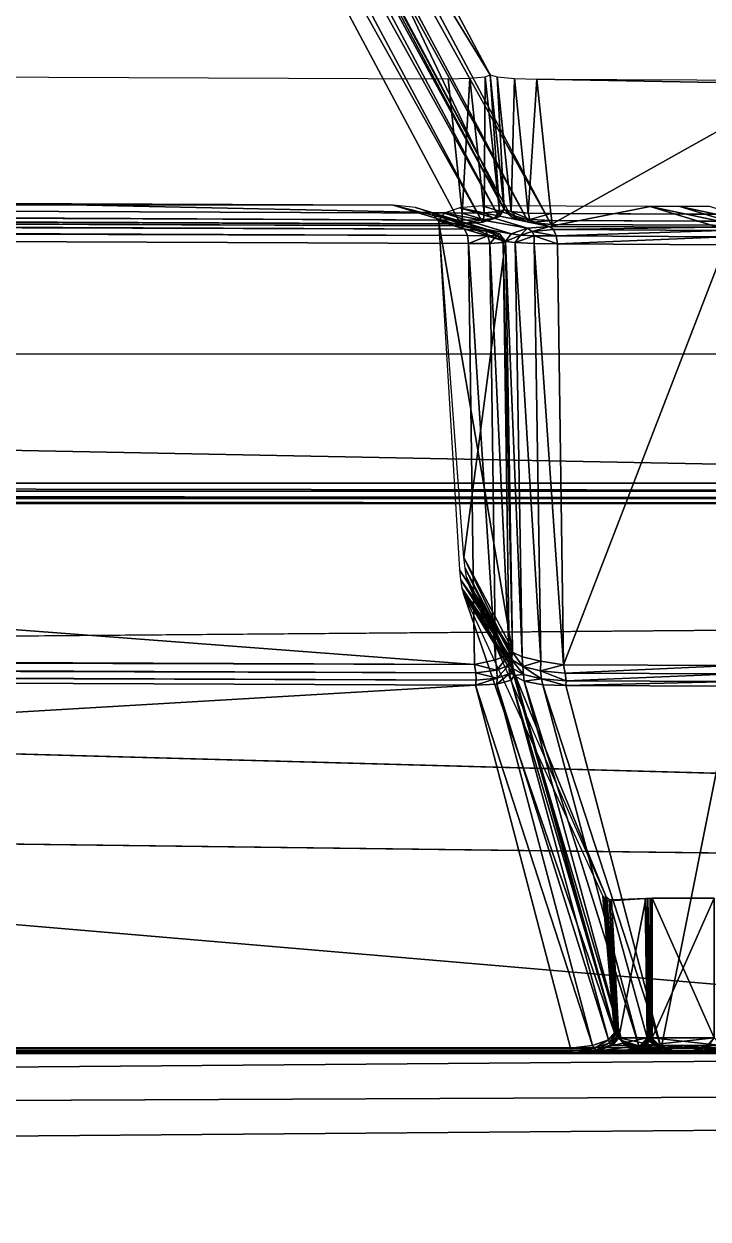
# Model space of a CAD drawing. Extents: x -683 to 86, y -225 to -3.
# Drawn here: x -194.88 to -185.95, y -217.78 to -202.16 of the extents above; entities that cross this region are included whole.
import ezdxf

# ---------------------------------------------------------------- set-up
doc = ezdxf.new("R2010")
doc.units = 0
doc.header["$MEASUREMENT"] = 0
doc.layers.get('0').update_dxf_attribs({"linetype": 'CONTINUOUS'})

msp = doc.modelspace()

# ---------------------------------------------------------------- linework, layer by layer
for points in [[(-56.735, -19.311, -12.591), (-325.08, -17.108, -7.264), (-325.08, -211.232, -7.264)], [(-56.735, -19.311, -12.591), (-325.08, -211.232, -7.264), (-56.735, -209.029, -12.591)], [(-188.61, -204.586, 98.04), (-194.604, -193.339, 136.162), (-194.788, -191.581, 135.702)], [(-188.61, -204.586, 98.04), (-194.788, -191.581, 135.702), (-188.794, -202.828, 97.58)], [(-194.604, -193.339, 136.162), (-188.794, -202.828, 97.58), (-194.788, -191.581, 135.702)], [(-194.678, -193.443, 136.171), (-188.61, -204.586, 98.04), (-194.604, -193.339, 136.162)], [(-194.604, -193.339, 136.162), (-188.61, -204.586, 98.04), (-188.519, -204.683, 98.063)], [(-194.604, -193.339, 136.162), (-188.519, -204.683, 98.063), (-194.508, -193.434, 136.195)], [(-194.604, -193.339, 136.162), (-188.61, -204.586, 98.04), (-188.794, -202.828, 97.58)], [(-195.157, -193.57, 136.118), (-188.893, -204.753, 98.105), (-194.881, -193.528, 136.155)], [(-194.881, -193.528, 136.155), (-188.682, -204.682, 98.072), (-194.678, -193.443, 136.171)], [(-194.881, -193.528, 136.155), (-188.893, -204.753, 98.105), (-188.682, -204.682, 98.072)], [(-194.678, -193.443, 136.171), (-188.682, -204.682, 98.072), (-188.61, -204.586, 98.04)], [(-194.508, -193.434, 136.195), (-188.519, -204.683, 98.063), (-188.293, -204.755, 98.071)], [(-194.508, -193.434, 136.195), (-188.293, -204.755, 98.071), (-194.289, -193.496, 136.238)], [(-194.289, -193.496, 136.238), (-188.293, -204.755, 98.071), (-187.997, -204.782, 98.063)], [(-194.289, -193.496, 136.238), (-187.997, -204.782, 98.063), (-194.005, -193.508, 136.28)], [(-195.157, -193.57, 136.118), (-189.184, -204.777, 98.129), (-188.893, -204.753, 98.105)], [(-189.161, -204.637, 97.89), (-291.363, -204.212, 103.605), (-291.547, -202.454, 103.145)], [(-189.161, -204.637, 97.89), (-291.547, -202.454, 103.145), (-189.345, -202.879, 97.429)], [(-189.161, -204.637, 97.89), (-189.345, -202.879, 97.429), (-189.059, -202.873, 97.438)], [(-189.161, -204.637, 97.89), (-189.059, -202.873, 97.438), (-188.873, -204.631, 97.897)], [(-188.873, -204.631, 97.897), (-189.059, -202.873, 97.438), (-188.858, -202.854, 97.493)], [(-188.873, -204.631, 97.897), (-188.858, -202.854, 97.493), (-188.671, -204.612, 97.952)], [(-188.671, -204.612, 97.952), (-188.858, -202.854, 97.493), (-188.794, -202.828, 97.58)], [(-188.61, -204.586, 98.04), (-188.794, -202.828, 97.58), (-188.702, -202.855, 97.484)], [(-188.671, -204.612, 97.952), (-188.794, -202.828, 97.58), (-188.61, -204.586, 98.04)], [(-188.61, -204.586, 98.04), (-188.702, -202.855, 97.484), (-188.521, -204.613, 97.944)], [(-188.521, -204.613, 97.944), (-188.702, -202.855, 97.484), (-188.479, -202.876, 97.405)], [(-188.521, -204.613, 97.944), (-188.479, -202.876, 97.405), (-188.298, -204.634, 97.865)], [(-188.298, -204.634, 97.865), (-188.479, -202.876, 97.405), (-188.186, -202.884, 97.365)], [(-188.298, -204.634, 97.865), (-188.186, -202.884, 97.365), (-188.002, -204.642, 97.825)], [(-66.858, -205.146, 91.049), (-188.002, -204.642, 97.825), (-188.186, -202.884, 97.365)], [(-66.858, -205.146, 91.049), (-188.186, -202.884, 97.365), (-67.042, -203.388, 90.589)], [(-189.16, -204.727, 97.941), (-291.347, -204.302, 103.656), (-291.363, -204.212, 103.605)], [(-189.16, -204.727, 97.941), (-291.363, -204.212, 103.605), (-189.161, -204.637, 97.89)], [(-189.168, -204.778, 98.029), (-291.324, -204.353, 103.742), (-291.347, -204.302, 103.656)], [(-189.168, -204.778, 98.029), (-291.347, -204.302, 103.656), (-189.16, -204.727, 97.941)], [(-265.754, -204.484, 102.034), (-190.061, -204.533, 96.08), (-266.637, -204.214, 100.363)], [(-189.184, -204.777, 98.129), (-291.301, -204.352, 103.84), (-291.324, -204.353, 103.742)], [(-189.184, -204.777, 98.129), (-291.324, -204.353, 103.742), (-189.168, -204.778, 98.029)], [(-265.754, -204.484, 102.034), (-189.178, -204.803, 97.752), (-190.061, -204.533, 96.08)], [(-189.178, -204.803, 97.752), (-265.754, -204.484, 102.034), (-265.724, -204.526, 102.124)], [(-189.092, -204.929, 97.898), (-265.715, -204.612, 102.18), (-265.727, -204.715, 102.195)], [(-189.178, -204.803, 97.752), (-265.724, -204.526, 102.124), (-189.129, -204.845, 97.84)], [(-189.129, -204.845, 97.84), (-265.724, -204.526, 102.124), (-265.715, -204.612, 102.18)], [(-189.129, -204.845, 97.84), (-265.715, -204.612, 102.18), (-189.092, -204.929, 97.898)], [(-188.888, -204.831, 97.732), (-189.769, -204.561, 96.062), (-190.061, -204.533, 96.08)], [(-188.888, -204.831, 97.732), (-190.061, -204.533, 96.08), (-189.178, -204.803, 97.752)], [(-188.674, -204.905, 97.709), (-189.551, -204.636, 96.044), (-189.769, -204.561, 96.062)], [(-188.674, -204.905, 97.709), (-189.769, -204.561, 96.062), (-188.888, -204.831, 97.732)], [(-188.595, -205.006, 97.69), (-189.466, -204.738, 96.031), (-189.551, -204.636, 96.044)], [(-188.595, -205.006, 97.69), (-189.551, -204.636, 96.044), (-188.674, -204.905, 97.709)], [(-188.52, -204.906, 97.7), (-189.397, -204.637, 96.033), (-189.469, -204.737, 96.028)], [(-188.308, -204.833, 97.699), (-189.189, -204.564, 96.029), (-189.397, -204.637, 96.033)], [(-188.308, -204.833, 97.699), (-189.397, -204.637, 96.033), (-188.52, -204.906, 97.7)], [(-188.018, -204.808, 97.687), (-188.901, -204.538, 96.015), (-189.189, -204.564, 96.029)], [(-188.018, -204.808, 97.687), (-189.189, -204.564, 96.029), (-188.308, -204.833, 97.699)], [(-189.161, -204.637, 97.89), (-188.873, -204.631, 97.897), (-188.884, -204.717, 97.947)], [(-189.161, -204.637, 97.89), (-188.884, -204.717, 97.947), (-189.16, -204.727, 97.941)], [(-188.018, -204.808, 97.687), (-186.704, -204.547, 95.892), (-188.901, -204.538, 96.015)], [(-188.873, -204.631, 97.897), (-188.741, -204.704, 97.986), (-188.884, -204.717, 97.947)], [(-188.873, -204.631, 97.897), (-188.671, -204.612, 97.952), (-188.741, -204.704, 97.986)], [(-188.61, -204.586, 98.04), (-188.682, -204.682, 98.072), (-188.741, -204.704, 97.986)], [(-188.61, -204.586, 98.04), (-188.741, -204.704, 97.986), (-188.671, -204.612, 97.952)], [(-188.61, -204.586, 98.04), (-188.521, -204.613, 97.944), (-188.432, -204.705, 97.969)], [(-188.61, -204.586, 98.04), (-188.432, -204.705, 97.969), (-188.519, -204.683, 98.063)], [(-188.521, -204.613, 97.944), (-188.298, -204.634, 97.865), (-188.275, -204.72, 97.913)], [(-188.521, -204.613, 97.944), (-188.275, -204.72, 97.913), (-188.432, -204.705, 97.969)], [(-188.002, -204.642, 97.825), (-188.275, -204.72, 97.913), (-188.298, -204.634, 97.865)], [(-188.002, -204.642, 97.825), (-187.991, -204.732, 97.876), (-188.275, -204.72, 97.913)], [(-188.018, -204.808, 97.687), (-185.821, -204.817, 97.564), (-186.704, -204.547, 95.892)], [(-66.863, -205.236, 91.102), (-187.991, -204.732, 97.876), (-188.002, -204.642, 97.825)], [(-66.863, -205.236, 91.102), (-188.002, -204.642, 97.825), (-66.858, -205.146, 91.049)], [(-185.435, -204.818, 97.542), (-186.317, -204.549, 95.871), (-186.704, -204.547, 95.892)], [(-185.435, -204.818, 97.542), (-186.704, -204.547, 95.892), (-185.821, -204.817, 97.564)], [(-185.048, -204.82, 97.521), (-185.931, -204.55, 95.849), (-186.317, -204.549, 95.871)], [(-185.048, -204.82, 97.521), (-186.317, -204.549, 95.871), (-185.435, -204.818, 97.542)], [(-189.092, -204.929, 97.898), (-265.727, -204.715, 102.195), (-189.078, -205.034, 97.909)], [(-188.505, -210.374, 96.922), (-188.595, -205.006, 97.69), (-189.469, -204.737, 96.028)], [(-188.505, -210.374, 96.922), (-189.469, -204.737, 96.028), (-189.194, -209.298, 95.572)], [(-188.52, -204.906, 97.7), (-189.469, -204.737, 96.028), (-188.595, -205.006, 97.69)], [(-188.595, -205.006, 97.69), (-189.137, -209.137, 95.675), (-189.466, -204.738, 96.031)], [(-189.184, -204.777, 98.129), (-189.168, -204.778, 98.029), (-188.89, -204.753, 98.009)], [(-189.184, -204.777, 98.129), (-188.89, -204.753, 98.009), (-188.893, -204.753, 98.105)], [(-189.178, -204.803, 97.752), (-189.129, -204.845, 97.84), (-188.853, -204.871, 97.817)], [(-189.178, -204.803, 97.752), (-188.853, -204.871, 97.817), (-188.888, -204.831, 97.732)], [(-189.168, -204.778, 98.029), (-189.16, -204.727, 97.941), (-188.884, -204.717, 97.947)], [(-189.168, -204.778, 98.029), (-188.884, -204.717, 97.947), (-188.89, -204.753, 98.009)], [(-188.682, -204.682, 98.072), (-188.893, -204.753, 98.105), (-188.89, -204.753, 98.009)], [(-188.682, -204.682, 98.072), (-188.89, -204.753, 98.009), (-188.741, -204.704, 97.986)], [(-188.884, -204.717, 97.947), (-188.741, -204.704, 97.986), (-188.89, -204.753, 98.009)], [(-188.293, -204.755, 98.071), (-188.519, -204.683, 98.063), (-188.432, -204.705, 97.969)], [(-188.293, -204.755, 98.071), (-188.432, -204.705, 97.969), (-188.274, -204.756, 97.975)], [(-188.275, -204.72, 97.913), (-188.274, -204.756, 97.975), (-188.432, -204.705, 97.969)], [(-188.018, -204.808, 97.687), (-188.308, -204.833, 97.699), (-188.248, -204.874, 97.783)], [(-187.997, -204.782, 98.063), (-188.293, -204.755, 98.071), (-188.274, -204.756, 97.975)], [(-187.991, -204.732, 97.876), (-188.274, -204.756, 97.975), (-188.275, -204.72, 97.913)], [(-187.991, -204.732, 97.876), (-187.989, -204.783, 97.963), (-188.274, -204.756, 97.975)], [(-187.997, -204.782, 98.063), (-188.274, -204.756, 97.975), (-187.989, -204.783, 97.963)], [(-188.018, -204.808, 97.687), (-188.248, -204.874, 97.783), (-187.969, -204.849, 97.776)], [(-185.821, -204.817, 97.564), (-188.018, -204.808, 97.687), (-187.969, -204.849, 97.776)], [(-66.919, -205.286, 91.291), (-187.997, -204.782, 98.063), (-187.989, -204.783, 97.963)], [(-66.885, -205.287, 91.191), (-187.989, -204.783, 97.963), (-187.991, -204.732, 97.876)], [(-66.885, -205.287, 91.191), (-187.991, -204.732, 97.876), (-66.863, -205.236, 91.102)], [(-66.919, -205.286, 91.291), (-187.989, -204.783, 97.963), (-66.885, -205.287, 91.191)], [(-189.129, -204.845, 97.84), (-189.092, -204.929, 97.898), (-188.827, -204.931, 97.858)], [(-189.129, -204.845, 97.84), (-188.827, -204.931, 97.858), (-188.853, -204.871, 97.817)], [(-189.078, -205.034, 97.909), (-188.827, -204.931, 97.858), (-189.092, -204.929, 97.898)], [(-189.078, -205.034, 97.909), (-188.801, -205.031, 97.868), (-188.827, -204.931, 97.858)], [(-188.674, -204.905, 97.709), (-188.888, -204.831, 97.732), (-188.853, -204.871, 97.817)], [(-188.674, -204.905, 97.709), (-188.853, -204.871, 97.817), (-188.703, -204.924, 97.802)], [(-188.703, -204.924, 97.802), (-188.853, -204.871, 97.817), (-188.827, -204.931, 97.858)], [(-188.801, -205.031, 97.868), (-188.703, -204.924, 97.802), (-188.827, -204.931, 97.858)], [(-188.801, -205.031, 97.868), (-188.624, -205.02, 97.788), (-188.703, -204.924, 97.802)], [(-188.595, -205.006, 97.69), (-188.674, -204.905, 97.709), (-188.703, -204.924, 97.802)], [(-188.595, -205.006, 97.69), (-188.703, -204.924, 97.802), (-188.624, -205.02, 97.788)], [(-188.595, -205.006, 97.69), (-188.397, -204.925, 97.784), (-188.52, -204.906, 97.7)], [(-188.595, -205.006, 97.69), (-188.469, -205.021, 97.779), (-188.397, -204.925, 97.784)], [(-188.308, -204.833, 97.699), (-188.52, -204.906, 97.7), (-188.397, -204.925, 97.784)], [(-188.469, -205.021, 97.779), (-188.222, -204.933, 97.824), (-188.397, -204.925, 97.784)], [(-188.469, -205.021, 97.779), (-188.22, -205.033, 97.835), (-188.222, -204.933, 97.824)], [(-188.308, -204.833, 97.699), (-188.397, -204.925, 97.784), (-188.248, -204.874, 97.783)], [(-188.248, -204.874, 97.783), (-188.397, -204.925, 97.784), (-188.222, -204.933, 97.824)], [(-187.932, -204.934, 97.833), (-187.969, -204.849, 97.776), (-188.248, -204.874, 97.783)], [(-187.932, -204.934, 97.833), (-188.248, -204.874, 97.783), (-188.222, -204.933, 97.824)], [(-187.917, -205.038, 97.844), (-187.932, -204.934, 97.833), (-188.222, -204.933, 97.824)], [(-187.917, -205.038, 97.844), (-188.222, -204.933, 97.824), (-188.22, -205.033, 97.835)], [(-185.821, -204.817, 97.564), (-187.969, -204.849, 97.776), (-185.769, -204.861, 97.65)], [(-185.769, -204.861, 97.65), (-187.969, -204.849, 97.776), (-187.932, -204.934, 97.833)], [(-185.769, -204.861, 97.65), (-187.932, -204.934, 97.833), (-185.731, -204.943, 97.71)], [(-185.731, -204.943, 97.71), (-187.932, -204.934, 97.833), (-187.917, -205.038, 97.844)], [(-185.731, -204.943, 97.71), (-187.917, -205.038, 97.844), (-185.72, -205.048, 97.721)], [(-188.595, -205.006, 97.69), (-188.502, -210.338, 96.927), (-189.137, -209.137, 95.675)], [(-189.078, -205.034, 97.909), (-188.727, -210.476, 97.086), (-188.801, -205.031, 97.868)], [(-189.078, -205.034, 97.909), (-188.998, -210.535, 97.122), (-188.727, -210.476, 97.086)], [(-188.801, -205.031, 97.868), (-188.547, -210.404, 97.016), (-188.624, -205.02, 97.788)], [(-188.801, -205.031, 97.868), (-188.727, -210.476, 97.086), (-188.547, -210.404, 97.016)], [(-188.624, -205.02, 97.788), (-188.502, -210.338, 96.927), (-188.595, -205.006, 97.69)], [(-188.624, -205.02, 97.788), (-188.547, -210.404, 97.016), (-188.502, -210.338, 96.927)], [(-188.595, -205.006, 97.69), (-188.505, -210.374, 96.922), (-188.377, -210.433, 97.002)], [(-188.595, -205.006, 97.69), (-188.377, -210.433, 97.002), (-188.469, -205.021, 97.779)], [(-188.469, -205.021, 97.779), (-188.377, -210.433, 97.002), (-188.135, -210.493, 97.051)], [(-188.469, -205.021, 97.779), (-188.135, -210.493, 97.051), (-188.22, -205.033, 97.835)], [(-188.22, -205.033, 97.835), (-188.135, -210.493, 97.051), (-187.837, -210.539, 97.057)], [(-188.22, -205.033, 97.835), (-187.837, -210.539, 97.057), (-187.917, -205.038, 97.844)], [(-173.139, -208.165, 3.658), (-259.475, -208.165, 5.398), (-259.351, -206.473, 6.043)], [(-173.139, -208.165, 3.658), (-259.351, -206.473, 6.043), (-173.015, -206.473, 4.303)], [(-173.151, -208.269, 3.646), (-259.498, -208.268, 5.39), (-259.475, -208.165, 5.398)], [(-173.151, -208.269, 3.646), (-259.475, -208.165, 5.398), (-173.139, -208.165, 3.658)], [(-173.188, -208.429, 3.764), (-259.52, -208.429, 5.504), (-259.515, -208.366, 5.425)], [(-173.169, -208.366, 3.685), (-259.515, -208.366, 5.425), (-259.498, -208.268, 5.39)], [(-173.188, -208.429, 3.764), (-259.515, -208.366, 5.425), (-173.169, -208.366, 3.685)], [(-173.169, -208.366, 3.685), (-259.498, -208.268, 5.39), (-173.151, -208.269, 3.646)], [(-188.51, -210.441, 96.855), (-189.123, -209.274, 95.637), (-189.137, -209.137, 95.675)], [(-188.51, -210.441, 96.855), (-189.137, -209.137, 95.675), (-188.502, -210.338, 96.927)], [(-188.505, -210.374, 96.922), (-189.194, -209.298, 95.572), (-189.182, -209.425, 95.531)], [(-188.5, -210.561, 96.772), (-189.104, -209.394, 95.555), (-189.123, -209.274, 95.637)], [(-188.5, -210.561, 96.772), (-189.123, -209.274, 95.637), (-188.51, -210.441, 96.855)], [(-188.505, -210.374, 96.922), (-189.182, -209.425, 95.531), (-188.517, -210.471, 96.842)], [(-188.517, -210.471, 96.842), (-189.182, -209.425, 95.531), (-189.164, -209.539, 95.443)], [(-188.474, -210.664, 96.7), (-189.085, -209.465, 95.45), (-189.104, -209.394, 95.555)], [(-188.474, -210.664, 96.7), (-189.104, -209.394, 95.555), (-188.5, -210.561, 96.772)], [(-188.474, -210.664, 96.7), (-187.29, -213.549, 84.291), (-189.085, -209.465, 95.45)], [(-188.517, -210.471, 96.842), (-189.164, -209.539, 95.443), (-188.509, -210.581, 96.749)], [(-188.509, -210.581, 96.749), (-189.164, -209.539, 95.443), (-189.144, -209.609, 95.331)], [(-187.169, -215.349, 84.545), (-188.484, -210.677, 96.668), (-189.144, -209.609, 95.331)], [(-187.169, -215.349, 84.545), (-189.144, -209.609, 95.331), (-187.323, -213.565, 84.215)], [(-188.509, -210.581, 96.749), (-189.144, -209.609, 95.331), (-188.484, -210.677, 96.668)], [(-188.998, -210.535, 97.122), (-267.716, -210.207, 101.524), (-267.732, -210.316, 101.487)], [(-188.978, -210.742, 97.003), (-267.768, -210.414, 101.41), (-267.811, -210.478, 101.319)], [(-188.982, -210.643, 97.08), (-267.732, -210.316, 101.487), (-267.768, -210.414, 101.41)], [(-188.982, -210.643, 97.08), (-267.768, -210.414, 101.41), (-188.978, -210.742, 97.003)], [(-188.998, -210.535, 97.122), (-267.732, -210.316, 101.487), (-188.982, -210.643, 97.08)], [(-188.547, -210.404, 97.016), (-188.727, -210.476, 97.086), (-188.708, -210.609, 97.036)], [(-188.547, -210.404, 97.016), (-188.708, -210.609, 97.036), (-188.55, -210.542, 96.961)], [(-188.502, -210.338, 96.927), (-188.547, -210.404, 97.016), (-188.55, -210.542, 96.961)], [(-188.502, -210.338, 96.927), (-188.55, -210.542, 96.961), (-188.51, -210.441, 96.855)], [(-188.505, -210.374, 96.922), (-188.517, -210.471, 96.842), (-188.37, -210.56, 96.943)], [(-188.505, -210.374, 96.922), (-188.37, -210.56, 96.943), (-188.377, -210.433, 97.002)], [(-188.135, -210.493, 97.051), (-188.377, -210.433, 97.002), (-188.37, -210.56, 96.943)], [(-188.978, -210.742, 97.003), (-267.811, -210.478, 101.319), (-188.988, -210.806, 96.911)], [(-188.998, -210.535, 97.122), (-188.708, -210.609, 97.036), (-188.727, -210.476, 97.086)], [(-188.998, -210.535, 97.122), (-188.982, -210.643, 97.08), (-188.708, -210.609, 97.036)], [(-188.55, -210.542, 96.961), (-188.708, -210.609, 97.036), (-188.702, -210.714, 96.958)], [(-188.55, -210.542, 96.961), (-188.702, -210.714, 96.958), (-188.542, -210.654, 96.881)], [(-188.5, -210.561, 96.772), (-188.51, -210.441, 96.855), (-188.55, -210.542, 96.961)], [(-188.5, -210.561, 96.772), (-188.55, -210.542, 96.961), (-188.542, -210.654, 96.881)], [(-188.474, -210.664, 96.7), (-188.5, -210.561, 96.772), (-188.542, -210.654, 96.881)], [(-188.517, -210.471, 96.842), (-188.509, -210.581, 96.749), (-188.361, -210.668, 96.853)], [(-188.517, -210.471, 96.842), (-188.361, -210.668, 96.853), (-188.37, -210.56, 96.943)], [(-188.484, -210.677, 96.668), (-188.361, -210.668, 96.853), (-188.509, -210.581, 96.749)], [(-188.135, -210.493, 97.051), (-188.37, -210.56, 96.943), (-188.136, -210.619, 97)], [(-188.125, -210.723, 96.916), (-188.136, -210.619, 97), (-188.37, -210.56, 96.943)], [(-188.125, -210.723, 96.916), (-188.37, -210.56, 96.943), (-188.361, -210.668, 96.853)], [(-187.837, -210.539, 97.057), (-188.135, -210.493, 97.051), (-188.136, -210.619, 97)], [(-187.837, -210.539, 97.057), (-188.136, -210.619, 97), (-187.814, -210.648, 97.015)], [(-185.628, -210.549, 96.933), (-187.837, -210.539, 97.057), (-187.814, -210.648, 97.015)], [(-185.628, -210.549, 96.933), (-187.814, -210.648, 97.015), (-185.611, -210.657, 96.892)], [(-188.988, -210.806, 96.911), (-188.708, -210.791, 96.855), (-188.702, -210.714, 96.958)], [(-188.988, -210.806, 96.911), (-188.702, -210.714, 96.958), (-188.978, -210.742, 97.003)], [(-188.982, -210.643, 97.08), (-188.702, -210.714, 96.958), (-188.708, -210.609, 97.036)], [(-188.982, -210.643, 97.08), (-188.978, -210.742, 97.003), (-188.702, -210.714, 96.958)], [(-188.708, -210.791, 96.855), (-188.522, -210.739, 96.779), (-188.542, -210.654, 96.881)], [(-188.708, -210.791, 96.855), (-188.542, -210.654, 96.881), (-188.702, -210.714, 96.958)], [(-188.708, -210.791, 96.855), (-187.248, -215.441, 84.583), (-188.522, -210.739, 96.779)], [(-188.474, -210.664, 96.7), (-188.542, -210.654, 96.881), (-188.522, -210.739, 96.779)], [(-188.522, -210.739, 96.779), (-187.166, -215.345, 84.553), (-188.474, -210.664, 96.7)], [(-188.522, -210.739, 96.779), (-187.248, -215.441, 84.583), (-187.166, -215.345, 84.553)], [(-188.484, -210.677, 96.668), (-188.351, -210.753, 96.735), (-188.361, -210.668, 96.853)], [(-188.484, -210.677, 96.668), (-187.169, -215.349, 84.545), (-187.074, -215.448, 84.559)], [(-188.484, -210.677, 96.668), (-187.074, -215.448, 84.559), (-188.351, -210.753, 96.735)], [(-188.474, -210.664, 96.7), (-187.166, -215.345, 84.553), (-187.29, -213.549, 84.291)], [(-188.351, -210.753, 96.735), (-188.125, -210.723, 96.916), (-188.361, -210.668, 96.853)], [(-188.351, -210.753, 96.735), (-188.105, -210.802, 96.799), (-188.125, -210.723, 96.916)], [(-187.803, -210.747, 96.938), (-187.814, -210.648, 97.015), (-188.136, -210.619, 97)], [(-187.803, -210.747, 96.938), (-188.136, -210.619, 97), (-188.125, -210.723, 96.916)], [(-187.805, -210.811, 96.845), (-187.803, -210.747, 96.938), (-188.125, -210.723, 96.916)], [(-187.805, -210.811, 96.845), (-188.125, -210.723, 96.916), (-188.105, -210.802, 96.799)], [(-185.611, -210.657, 96.892), (-187.814, -210.648, 97.015), (-187.803, -210.747, 96.938)], [(-185.607, -210.758, 96.816), (-187.803, -210.747, 96.938), (-187.805, -210.811, 96.845)], [(-185.611, -210.657, 96.892), (-187.803, -210.747, 96.938), (-185.607, -210.758, 96.816)], [(-188.988, -210.806, 96.911), (-187.457, -215.515, 84.603), (-188.708, -210.791, 96.855)], [(-188.988, -210.806, 96.911), (-187.744, -215.55, 84.609), (-187.457, -215.515, 84.603)], [(-188.708, -210.791, 96.855), (-187.457, -215.515, 84.603), (-187.248, -215.441, 84.583)], [(-188.351, -210.753, 96.735), (-187.074, -215.448, 84.559), (-186.855, -215.52, 84.563)], [(-188.351, -210.753, 96.735), (-186.855, -215.52, 84.563), (-188.105, -210.802, 96.799)], [(-188.105, -210.802, 96.799), (-186.855, -215.52, 84.563), (-186.563, -215.55, 84.556)], [(-188.105, -210.802, 96.799), (-186.563, -215.55, 84.556), (-187.805, -210.811, 96.845)], [(-185.607, -210.758, 96.816), (-187.805, -210.811, 96.845), (-185.616, -210.82, 96.722)], [(-187.153, -215.368, 84.435), (-187.269, -213.582, 84.173), (-187.29, -213.549, 84.291)], [(-187.153, -215.368, 84.435), (-187.29, -213.549, 84.291), (-187.166, -215.345, 84.553)], [(-187.169, -215.349, 84.545), (-187.323, -213.565, 84.215), (-187.301, -213.597, 84.098)], [(-187.169, -215.349, 84.545), (-187.301, -213.597, 84.098), (-187.156, -215.37, 84.426)], [(-187.156, -215.37, 84.426), (-187.301, -213.597, 84.098), (-187.269, -213.619, 83.96)], [(-187.133, -215.394, 84.298), (-187.239, -213.605, 84.036), (-187.269, -213.582, 84.173)], [(-187.133, -215.394, 84.298), (-187.269, -213.582, 84.173), (-187.153, -215.368, 84.435)], [(-187.156, -215.37, 84.426), (-187.269, -213.619, 83.96), (-187.137, -215.396, 84.288)], [(-187.137, -215.396, 84.288), (-187.269, -213.619, 83.96), (-187.237, -213.626, 83.839)], [(-187.113, -215.417, 84.179), (-187.21, -213.613, 83.916), (-187.239, -213.605, 84.036)], [(-187.113, -215.417, 84.179), (-187.239, -213.605, 84.036), (-187.133, -215.394, 84.298)], [(-186.746, -215.417, 82.246), (-187.237, -213.626, 83.839), (-186.768, -213.595, 82.246)], [(-186.746, -215.417, 82.246), (-187.116, -215.417, 84.17), (-187.237, -213.626, 83.839)], [(-187.137, -215.396, 84.288), (-187.237, -213.626, 83.839), (-187.116, -215.417, 84.17)], [(-187.113, -215.417, 84.179), (-186.763, -213.593, 82.246), (-187.21, -213.613, 83.916)], [(-187.113, -215.417, 84.179), (-186.746, -215.417, 82.246), (-186.763, -213.593, 82.246)], [(-186.746, -215.417, 82.246), (-186.768, -213.595, 82.246), (-186.735, -213.593, 82.125)], [(-186.724, -215.417, 82.119), (-186.735, -213.592, 82.119), (-186.763, -213.593, 82.246)], [(-186.724, -215.417, 82.119), (-186.763, -213.593, 82.246), (-186.746, -215.417, 82.246)], [(-186.746, -215.417, 82.246), (-186.735, -213.593, 82.125), (-186.724, -215.417, 82.119)], [(-186.724, -215.417, 82.119), (-186.735, -213.593, 82.125), (-186.702, -213.591, 81.986)], [(-186.701, -215.417, 81.992), (-186.706, -213.592, 81.992), (-186.735, -213.592, 82.119)], [(-186.701, -215.417, 81.992), (-186.735, -213.592, 82.119), (-186.724, -215.417, 82.119)], [(-186.724, -215.417, 82.119), (-186.702, -213.591, 81.986), (-186.701, -215.417, 81.992)], [(-186.678, -215.417, 81.866), (-186.678, -213.591, 81.866), (-186.706, -213.592, 81.992)], [(-186.678, -215.417, 81.866), (-186.706, -213.592, 81.992), (-186.701, -215.417, 81.992)], [(-186.701, -215.417, 81.992), (-186.702, -213.591, 81.986), (-186.678, -213.591, 81.866)], [(-186.701, -215.417, 81.992), (-186.678, -213.591, 81.866), (-186.678, -215.417, 81.866)], [(-185.868, -215.417, 77.374), (-186.678, -215.417, 81.866), (-186.678, -213.591, 81.866)], [(-185.868, -215.417, 77.374), (-186.678, -213.591, 81.866), (-185.868, -213.591, 77.374)], [(-186.678, -215.417, 81.866), (-185.868, -215.417, 77.374), (-185.868, -213.591, 77.374)], [(-186.678, -215.417, 81.866), (-185.868, -213.591, 77.374), (-186.678, -213.591, 81.866)], [(-187.166, -215.345, 84.553), (-187.248, -215.441, 84.583), (-187.238, -215.48, 84.454)], [(-187.166, -215.345, 84.553), (-187.238, -215.48, 84.454), (-187.153, -215.368, 84.435)], [(-187.133, -215.394, 84.298), (-187.153, -215.368, 84.435), (-187.238, -215.48, 84.454)], [(-187.133, -215.394, 84.298), (-187.238, -215.48, 84.454), (-187.22, -215.505, 84.324)], [(-187.113, -215.417, 84.179), (-187.133, -215.394, 84.298), (-187.22, -215.505, 84.324)], [(-187.113, -215.417, 84.179), (-187.22, -215.505, 84.324), (-187.195, -215.517, 84.198)], [(-187.195, -215.517, 84.198), (-186.836, -215.517, 82.258), (-186.746, -215.417, 82.246)], [(-187.195, -215.517, 84.198), (-186.746, -215.417, 82.246), (-187.113, -215.417, 84.179)], [(-187.169, -215.349, 84.545), (-187.156, -215.37, 84.426), (-187.053, -215.482, 84.436)], [(-187.169, -215.349, 84.545), (-187.053, -215.482, 84.436), (-187.074, -215.448, 84.559)], [(-187.156, -215.37, 84.426), (-187.137, -215.396, 84.288), (-187.035, -215.506, 84.305)], [(-187.156, -215.37, 84.426), (-187.035, -215.506, 84.305), (-187.053, -215.482, 84.436)], [(-187.116, -215.417, 84.17), (-187.035, -215.506, 84.305), (-187.137, -215.396, 84.288)], [(-187.116, -215.417, 84.17), (-187.018, -215.517, 84.171), (-187.035, -215.506, 84.305)], [(-187.116, -215.417, 84.17), (-186.746, -215.417, 82.246), (-186.657, -215.517, 82.237)], [(-187.116, -215.417, 84.17), (-186.657, -215.517, 82.237), (-187.018, -215.517, 84.171)], [(-186.746, -215.417, 82.246), (-186.836, -215.517, 82.258), (-186.817, -215.52, 82.126)], [(-186.746, -215.417, 82.246), (-186.817, -215.52, 82.126), (-186.724, -215.417, 82.119)], [(-186.701, -215.417, 81.992), (-186.724, -215.417, 82.119), (-186.817, -215.52, 82.126)], [(-186.701, -215.417, 81.992), (-186.817, -215.52, 82.126), (-186.794, -215.52, 81.999)], [(-186.678, -215.417, 81.866), (-186.701, -215.417, 81.992), (-186.794, -215.52, 81.999)], [(-186.678, -215.417, 81.866), (-186.794, -215.52, 81.999), (-186.767, -215.517, 81.875)], [(-186.767, -215.517, 81.875), (-185.958, -215.517, 77.385), (-185.868, -215.417, 77.374)], [(-186.767, -215.517, 81.875), (-185.868, -215.417, 77.374), (-186.678, -215.417, 81.866)], [(-186.746, -215.417, 82.246), (-186.724, -215.417, 82.119), (-186.63, -215.52, 82.113)], [(-186.746, -215.417, 82.246), (-186.63, -215.52, 82.113), (-186.657, -215.517, 82.237)], [(-186.724, -215.417, 82.119), (-186.701, -215.417, 81.992), (-186.607, -215.52, 81.985)], [(-186.724, -215.417, 82.119), (-186.607, -215.52, 81.985), (-186.63, -215.52, 82.113)], [(-186.678, -215.417, 81.866), (-186.607, -215.52, 81.985), (-186.701, -215.417, 81.992)], [(-186.678, -215.417, 81.866), (-186.588, -215.517, 81.854), (-186.607, -215.52, 81.985)], [(-186.678, -215.417, 81.866), (-185.868, -215.417, 77.374), (-185.779, -215.517, 77.366)], [(-186.678, -215.417, 81.866), (-185.779, -215.517, 77.366), (-186.588, -215.517, 81.854)], [(-185.868, -215.417, 77.374), (-185.958, -215.517, 77.385), (-185.939, -215.52, 77.254)], [(-55.388, -215.552, 1.296), (-326.92, -216.881, 4.474), (-327.253, -217.785, 6.693)], [(-269.566, -215.585, 88.191), (-187.744, -215.55, 84.609), (-269.568, -215.55, 88.306)], [(-269.566, -215.585, 88.191), (-187.727, -215.584, 84.492), (-187.744, -215.55, 84.609)], [(-269.565, -215.61, 88.054), (-187.727, -215.584, 84.492), (-269.566, -215.585, 88.191)], [(-269.565, -215.61, 88.054), (-187.709, -215.61, 84.355), (-187.727, -215.584, 84.492)], [(-176.209, -215.609, 20.516), (-262.885, -215.61, 22.264), (-262.864, -215.581, 22.128)], [(-176.185, -215.581, 20.381), (-262.864, -215.581, 22.128), (-262.846, -215.544, 22.014)], [(-176.209, -215.609, 20.516), (-262.864, -215.581, 22.128), (-176.185, -215.581, 20.381)], [(-176.185, -215.581, 20.381), (-262.846, -215.544, 22.014), (-176.163, -215.543, 20.266)], [(-187.744, -215.55, 84.609), (-187.43, -215.551, 84.473), (-187.457, -215.515, 84.603)], [(-187.744, -215.55, 84.609), (-187.727, -215.584, 84.492), (-187.43, -215.551, 84.473)], [(-187.727, -215.584, 84.492), (-187.412, -215.577, 84.343), (-187.43, -215.551, 84.473)], [(-187.727, -215.584, 84.492), (-187.709, -215.61, 84.355), (-187.412, -215.577, 84.343)], [(-187.694, -215.62, 84.234), (-187.412, -215.577, 84.343), (-187.709, -215.61, 84.355)], [(-187.694, -215.62, 84.234), (-187.405, -215.59, 84.218), (-187.412, -215.577, 84.343)], [(-187.694, -215.62, 84.234), (-187.341, -215.62, 82.276), (-187.051, -215.59, 82.268)], [(-187.694, -215.62, 84.234), (-187.051, -215.59, 82.268), (-187.405, -215.59, 84.218)], [(-187.248, -215.441, 84.583), (-187.457, -215.515, 84.603), (-187.43, -215.551, 84.473)], [(-187.248, -215.441, 84.583), (-187.43, -215.551, 84.473), (-187.238, -215.48, 84.454)], [(-187.412, -215.577, 84.343), (-187.238, -215.48, 84.454), (-187.43, -215.551, 84.473)], [(-187.412, -215.577, 84.343), (-187.22, -215.505, 84.324), (-187.238, -215.48, 84.454)], [(-187.405, -215.59, 84.218), (-187.22, -215.505, 84.324), (-187.412, -215.577, 84.343)], [(-187.405, -215.59, 84.218), (-187.195, -215.517, 84.198), (-187.22, -215.505, 84.324)], [(-187.405, -215.59, 84.218), (-187.051, -215.59, 82.268), (-186.836, -215.517, 82.258)], [(-187.405, -215.59, 84.218), (-186.836, -215.517, 82.258), (-187.195, -215.517, 84.198)], [(-187.341, -215.62, 82.276), (-187.318, -215.62, 82.147), (-187.016, -215.588, 82.135)], [(-187.341, -215.62, 82.276), (-187.016, -215.588, 82.135), (-187.051, -215.59, 82.268)], [(-187.318, -215.62, 82.147), (-187.295, -215.62, 82.018), (-186.992, -215.588, 82.007)], [(-187.318, -215.62, 82.147), (-186.992, -215.588, 82.007), (-187.016, -215.588, 82.135)], [(-187.271, -215.62, 81.888), (-186.992, -215.588, 82.007), (-187.295, -215.62, 82.018)], [(-187.271, -215.62, 81.888), (-186.981, -215.59, 81.883), (-186.992, -215.588, 82.007)], [(-187.271, -215.62, 81.888), (-186.463, -215.62, 77.403), (-186.172, -215.59, 77.396)], [(-187.271, -215.62, 81.888), (-186.172, -215.59, 77.396), (-186.981, -215.59, 81.883)], [(-186.855, -215.52, 84.563), (-187.074, -215.448, 84.559), (-187.053, -215.482, 84.436)], [(-186.855, -215.52, 84.563), (-187.053, -215.482, 84.436), (-186.849, -215.553, 84.441)], [(-187.053, -215.482, 84.436), (-187.035, -215.506, 84.305), (-186.83, -215.577, 84.31)], [(-187.053, -215.482, 84.436), (-186.83, -215.577, 84.31), (-186.849, -215.553, 84.441)], [(-186.836, -215.517, 82.258), (-187.051, -215.59, 82.268), (-187.016, -215.588, 82.135)], [(-187.018, -215.517, 84.171), (-186.83, -215.577, 84.31), (-187.035, -215.506, 84.305)], [(-187.018, -215.517, 84.171), (-186.797, -215.59, 84.175), (-186.83, -215.577, 84.31)], [(-187.018, -215.517, 84.171), (-186.657, -215.517, 82.237), (-186.443, -215.59, 82.229)], [(-187.018, -215.517, 84.171), (-186.443, -215.59, 82.229), (-186.797, -215.59, 84.175)], [(-186.836, -215.517, 82.258), (-187.016, -215.588, 82.135), (-186.817, -215.52, 82.126)], [(-186.817, -215.52, 82.126), (-187.016, -215.588, 82.135), (-186.992, -215.588, 82.007)], [(-186.981, -215.59, 81.883), (-186.794, -215.52, 81.999), (-186.992, -215.588, 82.007)], [(-186.817, -215.52, 82.126), (-186.992, -215.588, 82.007), (-186.794, -215.52, 81.999)], [(-186.981, -215.59, 81.883), (-186.767, -215.517, 81.875), (-186.794, -215.52, 81.999)], [(-186.981, -215.59, 81.883), (-186.172, -215.59, 77.396), (-185.958, -215.517, 77.385)], [(-186.981, -215.59, 81.883), (-185.958, -215.517, 77.385), (-186.767, -215.517, 81.875)], [(-186.563, -215.55, 84.556), (-186.855, -215.52, 84.563), (-186.849, -215.553, 84.441)], [(-186.563, -215.55, 84.556), (-186.849, -215.553, 84.441), (-186.544, -215.584, 84.438)], [(-186.523, -215.61, 84.301), (-186.544, -215.584, 84.438), (-186.849, -215.553, 84.441)], [(-186.523, -215.61, 84.301), (-186.849, -215.553, 84.441), (-186.83, -215.577, 84.31)], [(-186.506, -215.62, 84.18), (-186.523, -215.61, 84.301), (-186.83, -215.577, 84.31)], [(-186.506, -215.62, 84.18), (-186.83, -215.577, 84.31), (-186.797, -215.59, 84.175)], [(-186.797, -215.59, 84.175), (-186.443, -215.59, 82.229), (-186.153, -215.62, 82.223)], [(-186.797, -215.59, 84.175), (-186.153, -215.62, 82.223), (-186.506, -215.62, 84.18)], [(-186.443, -215.59, 82.229), (-186.657, -215.517, 82.237), (-186.63, -215.52, 82.113)], [(-186.443, -215.59, 82.229), (-186.63, -215.52, 82.113), (-186.432, -215.588, 82.105)], [(-186.63, -215.52, 82.113), (-186.607, -215.52, 81.985), (-186.409, -215.588, 81.976)], [(-186.63, -215.52, 82.113), (-186.409, -215.588, 81.976), (-186.432, -215.588, 82.105)], [(-186.588, -215.517, 81.854), (-186.409, -215.588, 81.976), (-186.607, -215.52, 81.985)], [(-186.588, -215.517, 81.854), (-186.374, -215.59, 81.843), (-186.409, -215.588, 81.976)], [(-186.588, -215.517, 81.854), (-185.779, -215.517, 77.366), (-185.565, -215.59, 77.358)], [(-186.588, -215.517, 81.854), (-185.565, -215.59, 77.358), (-186.374, -215.59, 81.843)], [(-186.544, -215.584, 84.438), (-184.356, -215.55, 84.456), (-186.563, -215.55, 84.556)], [(-186.544, -215.584, 84.438), (-184.34, -215.584, 84.339), (-184.356, -215.55, 84.456)], [(-186.523, -215.61, 84.301), (-184.34, -215.584, 84.339), (-186.544, -215.584, 84.438)], [(-186.523, -215.61, 84.301), (-184.322, -215.611, 84.201), (-184.34, -215.584, 84.339)], [(-186.463, -215.62, 77.403), (-186.44, -215.62, 77.274), (-186.137, -215.588, 77.263)], [(-186.463, -215.62, 77.403), (-186.137, -215.588, 77.263), (-186.172, -215.59, 77.396)], [(-186.153, -215.62, 82.223), (-186.443, -215.59, 82.229), (-186.432, -215.588, 82.105)], [(-186.44, -215.62, 77.274), (-186.416, -215.62, 77.145), (-186.114, -215.588, 77.135)], [(-186.44, -215.62, 77.274), (-186.114, -215.588, 77.135), (-186.137, -215.588, 77.263)], [(-186.106, -215.62, 81.965), (-186.13, -215.62, 82.094), (-186.432, -215.588, 82.105)], [(-186.106, -215.62, 81.965), (-186.432, -215.588, 82.105), (-186.409, -215.588, 81.976)], [(-186.153, -215.62, 82.223), (-186.432, -215.588, 82.105), (-186.13, -215.62, 82.094)], [(-186.393, -215.62, 77.016), (-186.114, -215.588, 77.135), (-186.416, -215.62, 77.145)], [(-186.083, -215.62, 81.836), (-186.106, -215.62, 81.965), (-186.409, -215.588, 81.976)], [(-186.083, -215.62, 81.836), (-186.409, -215.588, 81.976), (-186.374, -215.59, 81.843)], [(-186.393, -215.62, 77.016), (-186.103, -215.59, 77.011), (-186.114, -215.588, 77.135)], [(-186.393, -215.62, 77.016), (-176.23, -215.62, 20.635), (-175.941, -215.59, 20.647)], [(-186.393, -215.62, 77.016), (-175.941, -215.59, 20.647), (-186.103, -215.59, 77.011)], [(-186.374, -215.59, 81.843), (-185.565, -215.59, 77.358), (-185.275, -215.62, 77.353)], [(-186.374, -215.59, 81.843), (-185.275, -215.62, 77.353), (-186.083, -215.62, 81.836)], [(-185.958, -215.517, 77.385), (-186.172, -215.59, 77.396), (-186.137, -215.588, 77.263)], [(-185.958, -215.517, 77.385), (-186.137, -215.588, 77.263), (-185.939, -215.52, 77.254)], [(-185.916, -215.52, 77.127), (-185.939, -215.52, 77.254), (-186.137, -215.588, 77.263)], [(-185.916, -215.52, 77.127), (-186.137, -215.588, 77.263), (-186.114, -215.588, 77.135)], [(-186.103, -215.59, 77.011), (-185.916, -215.52, 77.127), (-186.114, -215.588, 77.135)], [(-186.103, -215.59, 77.011), (-185.889, -215.517, 77.003), (-185.916, -215.52, 77.127)], [(-186.103, -215.59, 77.011), (-175.941, -215.59, 20.647), (-175.725, -215.517, 20.658)], [(-186.103, -215.59, 77.011), (-175.725, -215.517, 20.658), (-185.889, -215.517, 77.003)], [(-269.566, -215.62, 87.933), (-187.694, -215.62, 84.234), (-187.709, -215.61, 84.355)], [(-269.566, -215.62, 87.933), (-187.709, -215.61, 84.355), (-269.565, -215.61, 88.054)], [(-269.346, -215.62, 85.774), (-187.341, -215.62, 82.276), (-269.359, -215.62, 85.903)], [(-269.333, -215.62, 85.645), (-187.318, -215.62, 82.147), (-269.346, -215.62, 85.774)], [(-269.346, -215.62, 85.774), (-187.318, -215.62, 82.147), (-187.341, -215.62, 82.276)], [(-269.32, -215.62, 85.516), (-187.295, -215.62, 82.018), (-269.333, -215.62, 85.645)], [(-269.333, -215.62, 85.645), (-187.295, -215.62, 82.018), (-187.318, -215.62, 82.147)], [(-269.32, -215.62, 85.516), (-187.271, -215.62, 81.888), (-187.295, -215.62, 82.018)], [(-268.836, -215.62, 80.753), (-186.463, -215.62, 77.403), (-268.849, -215.62, 80.881)], [(-268.823, -215.62, 80.624), (-186.44, -215.62, 77.274), (-268.836, -215.62, 80.753)], [(-268.836, -215.62, 80.753), (-186.44, -215.62, 77.274), (-186.463, -215.62, 77.403)], [(-268.81, -215.62, 80.495), (-186.416, -215.62, 77.145), (-268.823, -215.62, 80.624)], [(-268.823, -215.62, 80.624), (-186.416, -215.62, 77.145), (-186.44, -215.62, 77.274)], [(-268.81, -215.62, 80.495), (-186.393, -215.62, 77.016), (-186.416, -215.62, 77.145)], [(-176.23, -215.62, 20.635), (-262.903, -215.62, 22.382), (-262.885, -215.61, 22.264)], [(-176.23, -215.62, 20.635), (-262.885, -215.61, 22.264), (-176.209, -215.609, 20.516)], [(-186.506, -215.62, 84.18), (-184.322, -215.611, 84.201), (-186.523, -215.61, 84.301)], [(-186.506, -215.62, 84.18), (-184.307, -215.62, 84.081), (-184.322, -215.611, 84.201)], [(-186.13, -215.62, 82.094), (-183.964, -215.62, 82.126), (-186.153, -215.62, 82.223)], [(-186.106, -215.62, 81.965), (-183.942, -215.62, 81.997), (-186.13, -215.62, 82.094)], [(-186.13, -215.62, 82.094), (-183.942, -215.62, 81.997), (-183.964, -215.62, 82.126)], [(-186.083, -215.62, 81.836), (-183.919, -215.62, 81.868), (-186.106, -215.62, 81.965)], [(-186.106, -215.62, 81.965), (-183.919, -215.62, 81.868), (-183.942, -215.62, 81.997)], [(-186.083, -215.62, 81.836), (-183.896, -215.62, 81.739), (-183.919, -215.62, 81.868)]]:
    msp.add_3dface(points)
at = {"color": 250}
for points in [[(-165.092, -191.942, 140.339), (-194.005, -193.508, 136.28), (-187.997, -204.782, 98.063)], [(-165.092, -191.942, 140.339), (-187.997, -204.782, 98.063), (-66.919, -205.286, 91.291)], [(-195.157, -193.57, 136.118), (-291.301, -204.352, 103.84), (-189.184, -204.777, 98.129)]]:
    msp.add_3dface(points, dxfattribs=at)
at = {"color": 252}
for points in [[(-265.727, -204.715, 102.195), (-267.716, -210.207, 101.524), (-188.998, -210.535, 97.122)], [(-265.727, -204.715, 102.195), (-188.998, -210.535, 97.122), (-189.078, -205.034, 97.909)], [(-187.837, -210.539, 97.057), (-185.72, -205.048, 97.721), (-187.917, -205.038, 97.844)], [(-187.837, -210.539, 97.057), (-185.628, -210.549, 96.933), (-185.72, -205.048, 97.721)], [(-259.52, -208.429, 5.504), (-176.163, -215.543, 20.266), (-262.846, -215.544, 22.014)], [(-259.52, -208.429, 5.504), (-173.188, -208.429, 3.764), (-176.163, -215.543, 20.266)], [(-188.988, -210.806, 96.911), (-267.811, -210.478, 101.319), (-269.568, -215.55, 88.306)], [(-188.988, -210.806, 96.911), (-269.568, -215.55, 88.306), (-187.744, -215.55, 84.609)], [(-185.616, -210.82, 96.722), (-187.805, -210.811, 96.845), (-186.563, -215.55, 84.556)], [(-185.616, -210.82, 96.722), (-186.563, -215.55, 84.556), (-184.356, -215.55, 84.456)], [(-269.359, -215.62, 85.903), (-187.694, -215.62, 84.234), (-269.566, -215.62, 87.933)], [(-269.359, -215.62, 85.903), (-187.341, -215.62, 82.276), (-187.694, -215.62, 84.234)], [(-268.849, -215.62, 80.881), (-187.271, -215.62, 81.888), (-269.32, -215.62, 85.516)], [(-268.849, -215.62, 80.881), (-186.463, -215.62, 77.403), (-187.271, -215.62, 81.888)], [(-262.903, -215.62, 22.382), (-186.393, -215.62, 77.016), (-268.81, -215.62, 80.495)], [(-262.903, -215.62, 22.382), (-176.23, -215.62, 20.635), (-186.393, -215.62, 77.016)], [(-186.153, -215.62, 82.223), (-184.307, -215.62, 84.081), (-186.506, -215.62, 84.18)], [(-186.153, -215.62, 82.223), (-183.964, -215.62, 82.126), (-184.307, -215.62, 84.081)], [(-185.275, -215.62, 77.353), (-183.896, -215.62, 81.739), (-186.083, -215.62, 81.836)]]:
    msp.add_3dface(points, dxfattribs=at)
at = {"color": 253, "true_color": 0x8f95b4}
for points in [[(-55.388, -215.552, 1.296), (-327.253, -217.785, 6.693), (-316.626, -208.353, 6.479)], [(-55.388, -215.552, 1.296), (-316.626, -208.353, 6.479), (-65.294, -208.353, 1.412)], [(-55.58, -214.654, -0.913), (-56.735, -209.029, -12.591), (-325.08, -211.232, -7.264)], [(-55.58, -214.654, -0.913), (-325.08, -211.232, -7.264), (-326.92, -216.881, 4.474)], [(-55.388, -215.552, 1.296), (-55.58, -214.654, -0.913), (-326.92, -216.881, 4.474)]]:
    msp.add_3dface(points, dxfattribs=at)

doc.saveas('drawing.dxf')
